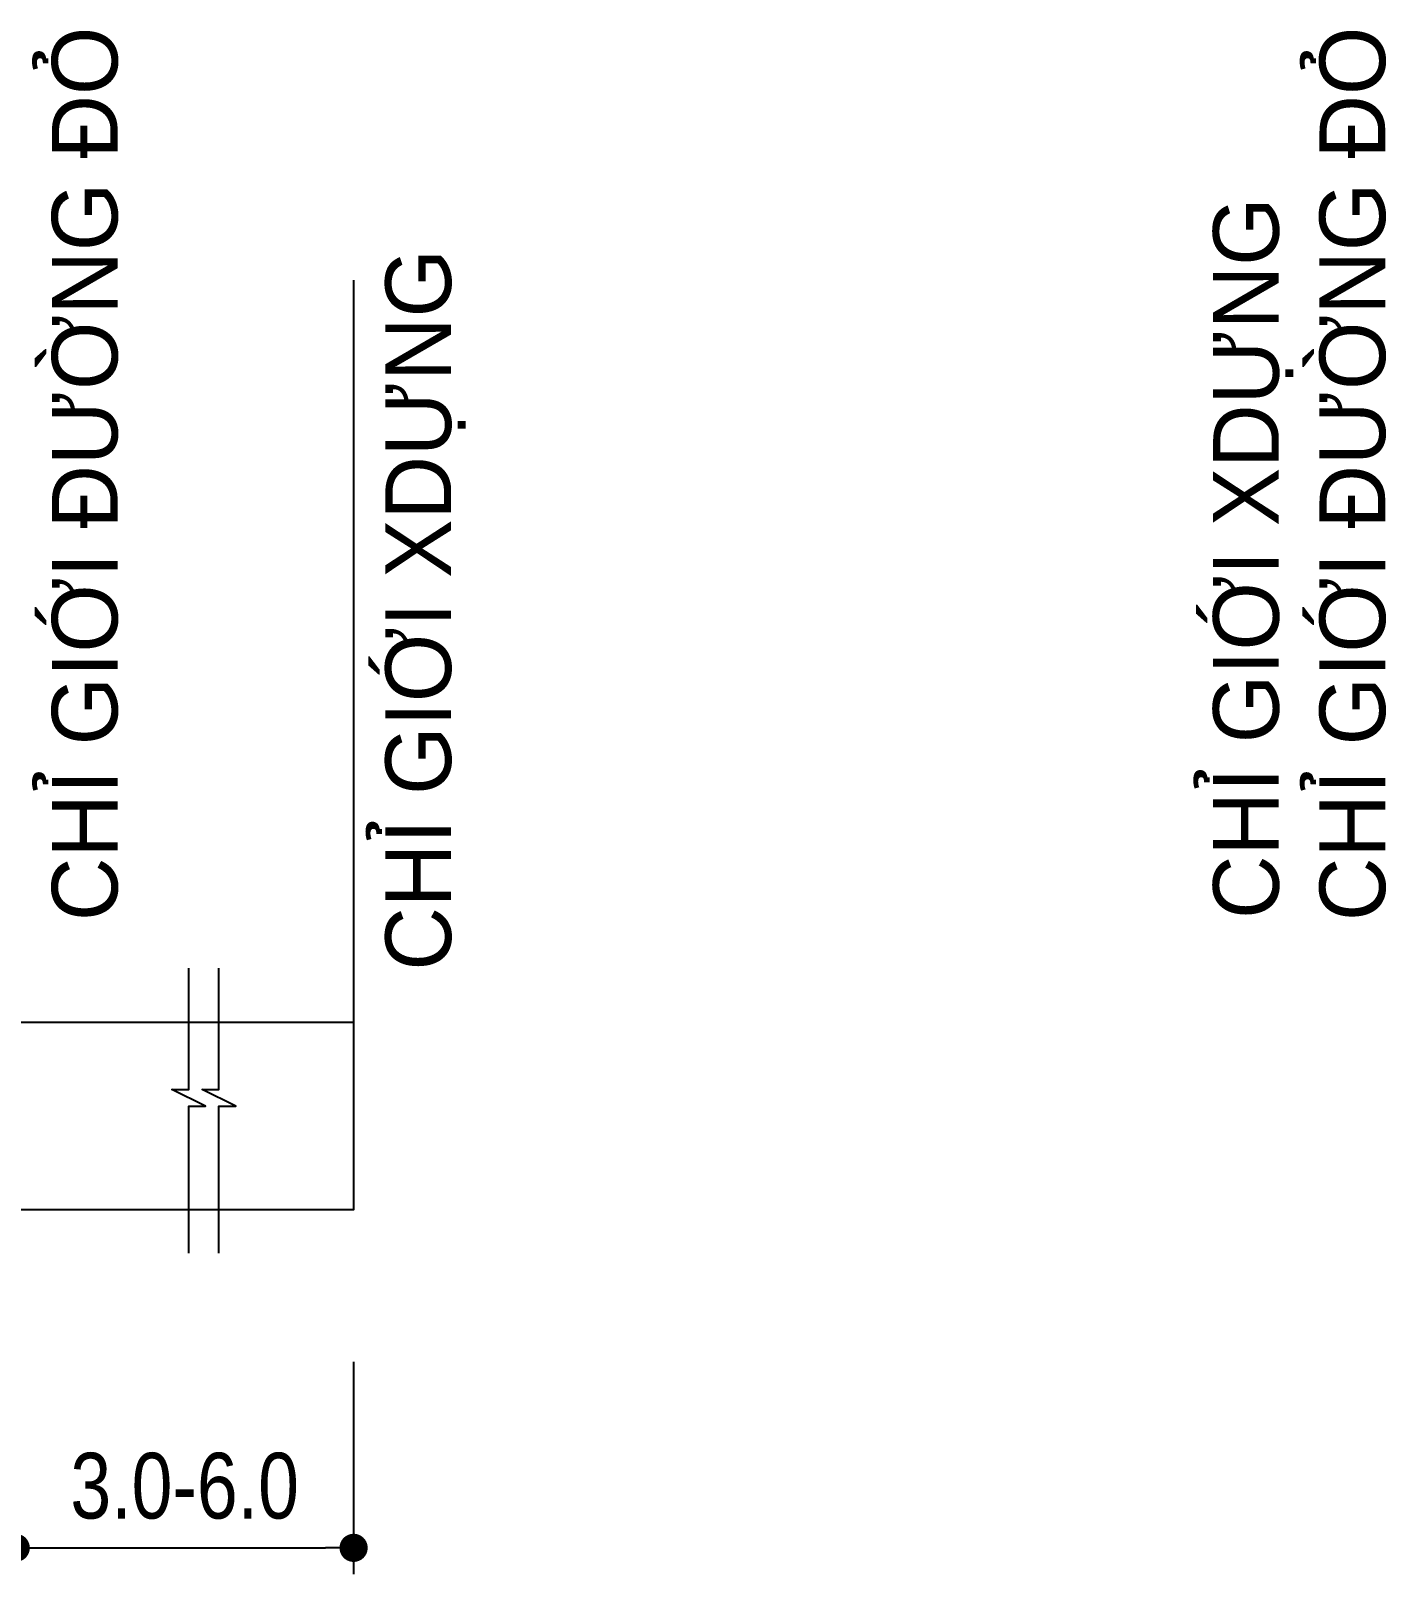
# Model space of a CAD drawing. Header units: millimetres. Extents: x 563079 to 571925, y 2063830 to 2067381.
# Drawn here: x 568719.17 to 568755.26, y 2063859.35 to 2063900.45 of the extents above; entities that cross this region are included whole.
import ezdxf

# ---------------------------------------------------------------- set-up
doc = ezdxf.new("R2010")
doc.units = ezdxf.units.MM
doc.header["$MEASUREMENT"] = 0
doc.layers.add('kt', color=37, linetype='Continuous', lineweight=25)
doc.layers.add('MATCATDUONG', color=8, linetype='Continuous')
doc.styles.add('ktcn', font='', dxfattribs={"width": 0.8})
doc.styles.add('KTEN', font='')
doc.styles.get('ktcn').set_extended_font_data('.VnArialH')
doc.styles.get('KTEN').set_extended_font_data('.VnAvantH')
doc.dimstyles.new('a', dxfattribs={"dimtxt": 1.75, "dimasz": 0.75, "dimexe": 0.7, "dimexo": 0, "dimgap": 0.75, "dimtad": 1, "dimzin": 0, "dimdsep": 46, "dimtxsty": 'ktcn', "dimblk": 'DOT', "dimcen": 0, "dimazin": 0, "dimtfac": 1, "dimtix": 1, "dimtofl": 0, "dimtmove": 0, "dimatfit": 3, "dimfxl": 1, "dimtolj": 1, "dimtzin": 0, "dimarcsym": 0})

# ---------------------------------------------------------------- blocks, each defined once
blk = doc.blocks.new('_Dot')
at = {"color": 0, "linetype": 'ByBlock', "lineweight": -2}
blk.add_line((-0.5, 0), (-1, 0), dxfattribs=at)
at = {"color": 0, "linetype": 'ByBlock', "const_width": 0.5}
blk.add_lwpolyline([(-0.25, 0, 1), (0.25, 0, 1)], format="xyb", close=True, dxfattribs=at)
blk = doc.blocks.new('*D37')
at = {"layer": 'Defpoints', "color": 0, "linetype": 'Continuous', "transparency": 16777216}
for p in [(568718.761, 2063865.008), (568727.761, 2063865.008), (568727.761, 2063860.049)]:
    blk.add_point(p, dxfattribs=at)
at = {"layer": 'MATCATDUONG', "color": 0, "linetype": 'Continuous', "lineweight": -2, "transparency": 16777216}
for p, q in [((568718.761, 2063865.008), (568718.761, 2063859.349)), ((568727.761, 2063865.008), (568727.761, 2063859.349)), ((568719.511, 2063860.049), (568727.011, 2063860.049))]:
    blk.add_line(p, q, dxfattribs=at)
at = {"layer": 'MATCATDUONG', "color": 0, "linetype": 'Continuous', "lineweight": -2, "transparency": 16777216, "xscale": 0.75, "yscale": 0.75, "zscale": 0.75, "rotation": 180}
blk.add_blockref('_Dot', (568718.761, 2063860.049), dxfattribs=at)
at = {"layer": 'MATCATDUONG', "color": 0, "linetype": 'Continuous', "lineweight": -2, "transparency": 16777216, "xscale": 0.75, "yscale": 0.75, "zscale": 0.75}
blk.add_blockref('_Dot', (568727.761, 2063860.049), dxfattribs=at)
at = {"layer": 'MATCATDUONG', "color": 0, "linetype": 'Continuous', "transparency": 16777216, "insert": (568723.261, 2063861.693), "char_height": 1.75, "attachment_point": 5, "style": 'ktcn'}
blk.add_mtext('\\A1;3.0-6.0', dxfattribs=at)

msp = doc.modelspace()

# ---------------------------------------------------------------- linework, layer by layer
at = {"layer": 'kt', "linetype": 'Continuous', "flags": 128}
for points in [[(568723.36871, 2063867.89381), (568723.36871, 2063871.81512), (568723.81379, 2063871.81512), (568722.92363, 2063872.2602), (568723.36871, 2063872.2602), (568723.36871, 2063875.49086)], [(568724.17545, 2063867.89381), (568724.17545, 2063871.81512), (568724.62053, 2063871.81512), (568723.73037, 2063872.2602), (568724.17545, 2063872.2602), (568724.17545, 2063875.49086)]]:
    msp.add_lwpolyline(points, dxfattribs=at)
at = {"layer": 'MATCATDUONG', "linetype": 'Continuous', "extrusion": (3.31378e-12, 1.1371e-08, 1)}
msp.add_line((568727.76061, 2063893.81792, 0.00002), (568727.76061, 2063874.04898, 0.00002), dxfattribs=at)
at = {"layer": 'MATCATDUONG', "linetype": 'Continuous'}
msp.add_lwpolyline([(568694.76061, 2063874.04898), (568727.76061, 2063874.04898), (568727.76061, 2063869.04898), (568565.76061, 2063869.04898), (568565.76061, 2063874.04898), (568598.76061, 2063874.04898)], dxfattribs=at)

# ---------------------------------------------------------------- texts
at = {"layer": 'MATCATDUONG', "linetype": 'Continuous', "extrusion": (-3.31378e-12, 1.1371e-08, 1), "style": 'KTEN'}
for s, p in [('chØ giíi ®\xadêng ®á', (568721.47434, 2063876.74365, 0.02347)), ('chØ giíi xdùng', (568730.35638, 2063875.42331, 0.02349))]:
    msp.add_text(s, height=1.75, rotation=90, dxfattribs=at).set_placement(p)
at = {"layer": 'MATCATDUONG', "linetype": 'Continuous', "extrusion": (3.31378e-12, 1.1371e-08, 1), "style": 'KTEN'}
for s, p in [('chØ giíi ®\xadêng ®á', (568755.23398, 2063876.74365, 0.02347)), ('chØ giíi xdùng', (568752.40106, 2063876.79951, 0.02349))]:
    msp.add_text(s, height=1.75, rotation=90, dxfattribs=at).set_placement(p)

# ---------------------------------------------------------------- dimensions: what is measured, and where the dimension line sits
at = {"layer": 'MATCATDUONG', "linetype": 'Continuous'}
dim = msp.add_linear_dim(base=(568727.76061, 2063860.04884), p1=(568718.76061, 2063865.00756), p2=(568727.76061, 2063865.00756), text='3.0-6.0', dimstyle='a', override={"dimlfac": 0.25}, dxfattribs=at)
dim.commit()
dim.dimension.update_dxf_attribs({"geometry": '*D37', "text_midpoint": (568723.26061, 2063861.69294)})

doc.saveas('drawing.dxf')
